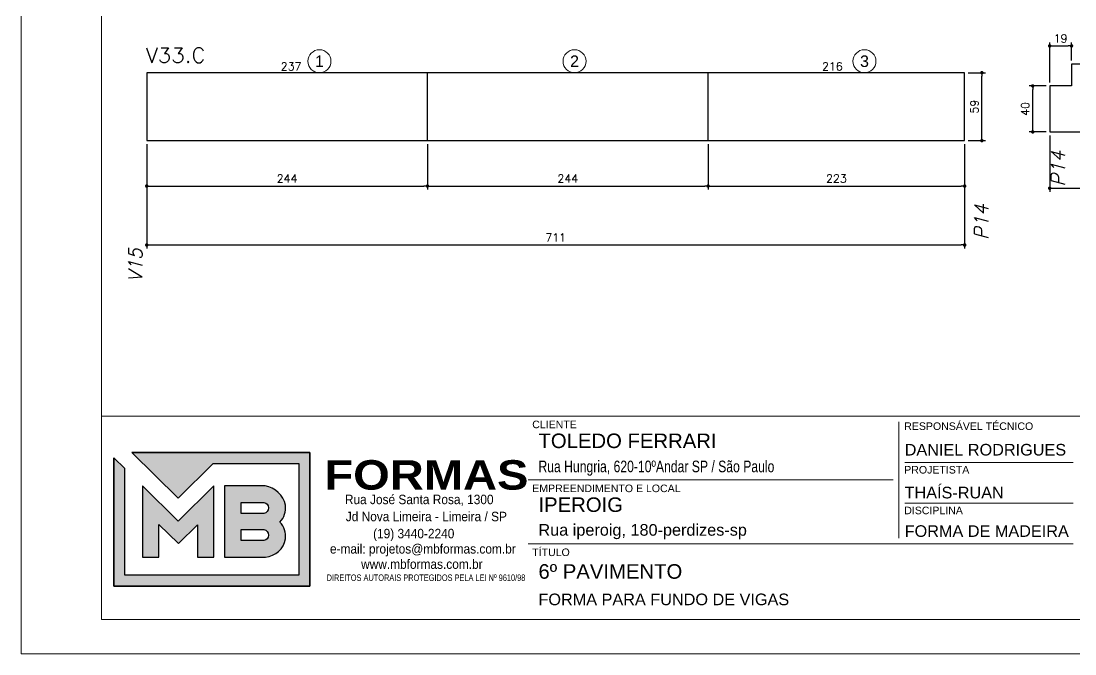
# Model space of a CAD drawing. Extents: x -20676 to 4767, y -817 to 14640.
# Drawn here: x -17506 to -16590, y 5232 to 5782 of the extents above; entities that cross this region are included whole.
import ezdxf
from ezdxf.enums import TextEntityAlignment as Align

# ---------------------------------------------------------------- set-up
doc = ezdxf.new("R2010")
doc.units = 0
doc.header["$PDMODE"] = 2
doc.header["$PDSIZE"] = 10
doc.layers.get('0').update_dxf_attribs({"lineweight": 13})
doc.layers.get('Defpoints').update_dxf_attribs({"lineweight": 13})
for name, color, linetype in [('Cota Sarrafo', 180, 'Continuous'), ('MB_LOGO', 254, 'Continuous'), ('Painéis', 200, 'Continuous'), ('TEXTO_GERAL', 7, 'Continuous')]:
    doc.layers.add(name, color=color, linetype=linetype)
for name, color, linetype, lineweight in [('cotas', 4, 'Continuous', 13), ('Romaneio', 1, 'Continuous', 13), ('texto de viga', 7, 'Continuous', 13)]:
    doc.layers.add(name, color=color, linetype=linetype, lineweight=lineweight)
doc.styles.add('ARIAL', font='arial.ttf', dxfattribs={"oblique": 15, "height": 25})
doc.styles.add('MB_C01', font='arial.ttf', dxfattribs={"height": 1.3})
doc.styles.add('MB_C02', font='arial.ttf', dxfattribs={"height": 2})
doc.styles.add('MB_C03', font='arial.ttf', dxfattribs={"height": 2.5})
doc.styles.add('MB_C04', font='arial.ttf', dxfattribs={"height": 6})
doc.styles.add('MB_LOGO', font='ariblk.ttf', dxfattribs={"height": 75})
doc.styles.add('MB_TEXT', font='ARIALN.TTF', dxfattribs={"height": 10})
doc.styles.add('REGUA-120', font='ROMANS.shx', dxfattribs={"height": 15})
doc.styles.add('ROMANS', font='romans.shx')
doc.dimstyles.new('PAINEL', dxfattribs={"dimtxt": 7, "dimasz": 3, "dimexe": 3, "dimexo": 3, "dimgap": 3, "dimtad": 1, "dimdec": 1, "dimzin": 12, "dimdsep": 46, "dimtxsty": 'ROMANS', "dimblk": 'DOT', "dimcen": 0, "dimclrd": 4, "dimclre": 4, "dimclrt": 240, "dimadec": 1, "dimazin": 3, "dimtfac": 1, "dimtdec": 1, "dimtmove": 0, "dimatfit": 3, "dimfxl": 0, "dimtolj": 1, "dimtzin": 12, "dimarcsym": 0})
doc.dimstyles.new('projeto2', dxfattribs={"dimtxt": 7, "dimasz": 5, "dimexe": 1.25, "dimexo": 2.5, "dimgap": 2, "dimtad": 1, "dimdec": 1, "dimdsep": 46, "dimtxsty": 'ROMANS', "dimblk": 'OBLIQUE', "dimcen": 10, "dimdle": 1, "dimse1": 1, "dimse2": 1, "dimsd1": 1, "dimsd2": 1, "dimclrd": 256, "dimclre": 256, "dimclrt": 3, "dimadec": 0, "dimazin": 0, "dimtfac": 1, "dimtdec": 1, "dimtmove": 0, "dimatfit": 3, "dimldrblk": 'OBLIQUE', "dimfxl": 0, "dimlwd": -1, "dimlwe": -1, "dimarcsym": 0})

# ---------------------------------------------------------------- blocks, each defined once
blk = doc.blocks.new('LOGO2')
at = {"layer": 'MB_LOGO', "linetype": 'Continuous'}
h = blk.add_hatch(color=256, dxfattribs=at)
h.dxf.hatch_style = 1
h.set_gradient(color1=(242, 132, 69), color2=(247, 180, 141), rotation=90, tint=1)
h.paths.add_polyline_path([(7.477, 9.642), (10.445, 12.568), (17.711, 12.568), (17.711, 3.118), (2.97, 3.118), (2.97, 12.138), (2.038, 13.057), (2.038, 2.186), (18.642, 2.186), (18.642, 13.5), (3.564, 13.5)])
h = blk.add_hatch(color=256, dxfattribs=at)
h.dxf.hatch_style = 1
h.set_gradient(color1=(242, 132, 69), color2=(247, 180, 141), rotation=90, tint=1)
h.paths.add_polyline_path([(10.523, 4.639), (10.523, 10.662), (7.495, 7.677), (4.467, 10.662), (4.467, 4.639), (5.865, 4.639), (5.865, 7.398), (7.51, 5.776), (9.126, 7.369), (9.126, 4.639)])
h = blk.add_hatch(color=256, dxfattribs=at)
h.dxf.hatch_style = 1
h.set_gradient(color1=(242, 132, 69), color2=(247, 180, 141), rotation=90, tint=1)
h.paths.add_polyline_path([(11.422, 10.662), (11.422, 4.639), (14.889, 4.639, 0.350532), (16.575, 6.184, 0.219217), (16.12, 7.6, 0.21502), (16.575, 9.029, 0.319901), (14.853, 10.662)])
h.paths.add_polyline_path([(14.749, 8.333), (12.819, 8.333), (12.819, 9.265), (14.63, 9.265, -1)], flags=16)
h.paths.add_polyline_path([(14.749, 6.037), (12.819, 6.037), (12.819, 6.969), (14.63, 6.969, -1)], flags=16)
blk.add_lwpolyline([(3.564, 13.5), (18.642, 13.5), (18.642, 2.186), (2.038, 2.186), (2.038, 13.057)], dxfattribs=at)
at = {"layer": 'MB_LOGO', "color": 31, "linetype": 'Continuous', "true_color": 0xf7b48d}
for points in [[(10.445, 12.568), (17.711, 12.568), (17.711, 3.118), (2.97, 3.118), (2.97, 12.138), (2.038, 13.057), (2.038, 2.186), (18.642, 2.186), (18.642, 13.5), (3.564, 13.5), (7.477, 9.642)], [(4.467, 10.662), (4.467, 4.639), (5.865, 4.639), (5.865, 7.398), (7.51, 5.776), (9.126, 7.369), (9.126, 4.639), (10.523, 4.639), (10.523, 10.662), (7.495, 7.677)]]:
    blk.add_lwpolyline(points, close=True, dxfattribs=at)
for points in [[(16.575, 9.029, 0.319901), (14.853, 10.662), (11.422, 10.662), (11.422, 4.639), (14.889, 4.639, 0.350532), (16.575, 6.184, 0.219217), (16.12, 7.6, 0.21502)], [(12.819, 9.265), (14.749, 9.265, -0.880235), (14.749, 8.333), (12.819, 8.333)], [(12.819, 6.969), (14.749, 6.969, -0.880235), (14.749, 6.037), (12.819, 6.037)]]:
    blk.add_lwpolyline(points, format="xyb", close=True, dxfattribs=at)
at = {"layer": 'MB_LOGO', "color": 0, "linetype": 'Continuous', "style": 'MB_LOGO'}
blk.add_text('FORMAS', height=2.4956, dxfattribs=at).set_placement((19.883, 10.351))
at = {"layer": 'MB_LOGO', "color": 0, "style": 'MB_TEXT', "width": 1.1}
for s, p in [('Rua José Santa Rosa, 1300', (21.62, 9.121)), ('Jd Nova Limeira - Limeira / SP', (21.695, 7.675)), ('(19) 3440-2240', (24.009, 6.229)), ('e-mail: projetos@mbformas.com.br', (20.354, 4.935)), ('www.mbformas.com.br', (22.993, 3.64))]:
    blk.add_text(s, height=0.79928, dxfattribs=at).set_placement(p)
at = {"layer": 'MB_LOGO', "color": 252, "style": 'MB_TEXT'}
blk.add_text('DIREITOS AUTORAIS PROTEGIDOS PELA LEI Nº 9610/98', height=0.54602, dxfattribs=at).set_placement((20.07, 2.617))
blk = doc.blocks.new('A$Ceb89ac90')
at = {"color": 1}
for p, q in [((1086.3, 356.72), (70, 356.72)), ((763.03, 351.67), (763.03, 250.65)), ((914.56, 316.32), (768.08, 316.32)), ((757.98, 301.16), (440.7, 301.16)), ((914.56, 280.96), (768.08, 280.96)), ((914.56, 245.6), (440.7, 245.6))]:
    blk.add_line(p, q, dxfattribs=at)
for points in [[(0, 1199.94), (0, 149.94), (1485.02, 149.94), (1485.02, 1199.94)], [(70, 1169.94), (70, 179.94), (1455.02, 179.94), (1455.02, 1169.94)]]:
    blk.add_lwpolyline(points, close=True, dxfattribs=at)
at = {"xscale": 10.25810868844649, "yscale": 10.25810868844649, "zscale": 10.25810868844649}
blk.add_blockref('LOGO2', (59.71, 186.54), dxfattribs=at)
at = {"color": 6, "style": 'MB_C01'}
for s, height, p in [('CLIENTE', 6.566, (444.33, 346.12)), ('RESPONSÁVEL TÉCNICO', 6.5663, (767.69, 344.6)), ('PROJETISTA', 6.566, (767.69, 306.72)), ('EMPREENDIMENTO E LOCAL', 6.5663, (444.33, 290.56)), ('DISCIPLINA', 6.566, (767.69, 271.36)), ('TÍTULO', 6.566, (444.33, 234.99))]:
    blk.add_text(s, height=height, dxfattribs=at).set_placement(p)
at = {"color": 5, "style": 'MB_C02'}
for s, p in [('DANIEL RODRIGUES', (768.08, 322.38)), ('FORMA DE MADEIRA', (768.08, 251.66))]:
    blk.add_text(s, height=10.102, dxfattribs=at).set_placement(p)
at = {"color": 5}
for tag, p, height, style in [('REV_05', (1103.14, 338.08), 10.1, 'MB_C02'), ('DATA_REV_05', (1151.54, 337.91), 10.1, 'MB_C02'), ('INFO_REV_05', (1228.12, 337.91), 10.1, 'MB_C02'), ('CLIENTE', (449.73, 328.83), 12.63, 'MB_C03'), ('FASE', (924.57, 320.46), 10.1, 'MB_C02'), ('REV_04', (1103.14, 312.82), 10.1, 'MB_C02'), ('DATA_REV_04', (1151.54, 312.66), 10.1, 'MB_C02'), ('INFO_REV_04', (1228.12, 312.66), 10.1, 'MB_C02'), ('PROJETISTA', (767.99, 285.11), 10.1, 'MB_C02'), ('DATA', (924.57, 285.11), 10.1, 'MB_C02'), ('REV_03', (1103.14, 287.57), 10.1, 'MB_C02'), ('DATA_REV_03', (1151.54, 287.4), 10.1, 'MB_C02'), ('INFO_REV_03', (1228.12, 287.4), 10.1, 'MB_C02'), ('OBRA', (449.73, 273.34), 12.63, 'MB_C03'), ('REV_02', (1103.14, 262.31), 10.1, 'MB_C02'), ('DATA_REV_02', (1151.54, 262.15), 10.1, 'MB_C02'), ('INFO_REV_02', (1228.12, 262.15), 10.1, 'MB_C02'), ('ESC', (924.57, 251.76), 10.1, 'MB_C02'), ('COR', (1010.47, 251.76), 10.1, 'MB_C02'), ('REV_01', (1103.14, 237.06), 10.1, 'MB_C02'), ('DATA_REV_01', (1151.54, 236.89), 10.1, 'MB_C02'), ('INFO_REV_01', (1228.12, 236.89), 10.1, 'MB_C02'), ('PAVIMENTO', (449.73, 215.3), 12.63, 'MB_C03'), ('FL', (1018.09, 194.68), 30.31, 'MB_C04'), ('REV_00', (1103.14, 211.8), 10.1, 'MB_C02'), ('DATA_REV_00', (1151.54, 211.64), 10.1, 'MB_C02'), ('EMISSÃO_INICIAL', (1228.12, 211.64), 10.1, 'MB_C02'), ('REV', (944.1, 205.03), 12.63, 'MB_C03')]:
    blk.add_attdef(tag, p, '', height=height, dxfattribs=dict(at, style=style))
at = {"color": 6, "style": 'MB_C02'}
for tag, p in [('ENDEREÇO_CLIENTE', (449.73, 307.83)), ('ENDEREÇO_OBRA', (449.73, 252.69)), ('TIPO_DE_PROJETO', (449.73, 192.28))]:
    blk.add_attdef(tag, p, '', height=10.1, dxfattribs=at)
blk = doc.blocks.new('_Dot')
at = {"color": 0, "linetype": 'ByBlock', "lineweight": -2}
blk.add_line((-0.5, 0), (-1, 0), dxfattribs=at)
at = {"color": 0, "linetype": 'ByBlock', "const_width": 0.5}
blk.add_lwpolyline([(-0.25, 0, 1), (0.25, 0, 1)], format="xyb", close=True, dxfattribs=at)
blk = doc.blocks.new('*D956')
at = {"layer": 'cotas', "color": 4, "lineweight": -2, "transparency": 16777216}
for p, q in [((-17397.18, 5675.4), (-17397.18, 5584.67)), ((-16686.18, 5675.4), (-16686.18, 5584.67)), ((-17394.18, 5587.67), (-16689.18, 5587.67))]:
    blk.add_line(p, q, dxfattribs=at)
at = {"layer": 'Defpoints', "color": 0, "transparency": 16777216}
for p in [(-17397.18, 5678.4), (-16686.18, 5678.4), (-16686.18, 5587.67)]:
    blk.add_point(p, dxfattribs=at)
at = {"layer": 'cotas', "color": 4, "lineweight": -2, "transparency": 16777216, "xscale": 3, "yscale": 3, "zscale": 3, "rotation": 180}
blk.add_blockref('_Dot', (-17397.18, 5587.67), dxfattribs=at)
at = {"layer": 'cotas', "color": 4, "lineweight": -2, "transparency": 16777216, "xscale": 3, "yscale": 3, "zscale": 3}
blk.add_blockref('_Dot', (-16686.18, 5587.67), dxfattribs=at)
at = {"layer": 'cotas', "color": 240, "transparency": 16777216, "insert": (-17041.68, 5594.17), "char_height": 7, "attachment_point": 5, "style": 'ROMANS'}
blk.add_mtext('\\A1;711', dxfattribs=at)
blk = doc.blocks.new('*D957')
at = {"layer": 'cotas', "color": 4, "lineweight": -2, "transparency": 16777216}
for p, q in [((-17397.18, 5675.4), (-17397.18, 5635.92)), ((-17153.18, 5675.4), (-17153.18, 5635.92)), ((-17394.18, 5638.92), (-17156.18, 5638.92))]:
    blk.add_line(p, q, dxfattribs=at)
at = {"layer": 'Defpoints', "color": 0, "transparency": 16777216}
for p in [(-17397.18, 5678.4), (-17153.18, 5678.4), (-17153.18, 5638.92)]:
    blk.add_point(p, dxfattribs=at)
at = {"layer": 'cotas', "color": 4, "lineweight": -2, "transparency": 16777216, "xscale": 3, "yscale": 3, "zscale": 3, "rotation": 180}
blk.add_blockref('_Dot', (-17397.18, 5638.92), dxfattribs=at)
at = {"layer": 'cotas', "color": 4, "lineweight": -2, "transparency": 16777216, "xscale": 3, "yscale": 3, "zscale": 3}
blk.add_blockref('_Dot', (-17153.18, 5638.92), dxfattribs=at)
at = {"layer": 'cotas', "color": 240, "transparency": 16777216, "insert": (-17275.18, 5645.42), "char_height": 7, "attachment_point": 5, "style": 'ROMANS'}
blk.add_mtext('\\A1;244', dxfattribs=at)
blk = doc.blocks.new('*D958')
at = {"layer": 'cotas', "color": 4, "lineweight": -2, "transparency": 16777216}
for p, q in [((-17153.18, 5675.4), (-17153.18, 5635.92)), ((-16909.18, 5675.4), (-16909.18, 5635.92)), ((-17150.18, 5638.92), (-16912.18, 5638.92))]:
    blk.add_line(p, q, dxfattribs=at)
at = {"layer": 'Defpoints', "color": 0, "transparency": 16777216}
for p in [(-17153.18, 5678.4), (-16909.18, 5678.4), (-16909.18, 5638.92)]:
    blk.add_point(p, dxfattribs=at)
at = {"layer": 'cotas', "color": 4, "lineweight": -2, "transparency": 16777216, "xscale": 3, "yscale": 3, "zscale": 3, "rotation": 180}
blk.add_blockref('_Dot', (-17153.18, 5638.92), dxfattribs=at)
at = {"layer": 'cotas', "color": 4, "lineweight": -2, "transparency": 16777216, "xscale": 3, "yscale": 3, "zscale": 3}
blk.add_blockref('_Dot', (-16909.18, 5638.92), dxfattribs=at)
at = {"layer": 'cotas', "color": 240, "transparency": 16777216, "insert": (-17031.18, 5645.42), "char_height": 7, "attachment_point": 5, "style": 'ROMANS'}
blk.add_mtext('\\A1;244', dxfattribs=at)
blk = doc.blocks.new('*D959')
at = {"layer": 'cotas', "color": 4, "lineweight": -2, "transparency": 16777216}
for p, q in [((-16909.18, 5675.4), (-16909.18, 5635.92)), ((-16686.18, 5675.4), (-16686.18, 5635.92)), ((-16906.18, 5638.92), (-16689.18, 5638.92))]:
    blk.add_line(p, q, dxfattribs=at)
at = {"layer": 'Defpoints', "color": 0, "transparency": 16777216}
for p in [(-16909.18, 5678.4), (-16686.18, 5678.4), (-16686.18, 5638.92)]:
    blk.add_point(p, dxfattribs=at)
at = {"layer": 'cotas', "color": 4, "lineweight": -2, "transparency": 16777216, "xscale": 3, "yscale": 3, "zscale": 3, "rotation": 180}
blk.add_blockref('_Dot', (-16909.18, 5638.92), dxfattribs=at)
at = {"layer": 'cotas', "color": 4, "lineweight": -2, "transparency": 16777216, "xscale": 3, "yscale": 3, "zscale": 3}
blk.add_blockref('_Dot', (-16686.18, 5638.92), dxfattribs=at)
at = {"layer": 'cotas', "color": 240, "transparency": 16777216, "insert": (-16797.68, 5645.42), "char_height": 7, "attachment_point": 5, "style": 'ROMANS'}
blk.add_mtext('\\A1;223', dxfattribs=at)
blk = doc.blocks.new('*D960')
at = {"layer": 'cotas', "color": 4, "lineweight": -2, "transparency": 16777216}
for p, q in [((-16683.18, 5737.4), (-16668.21, 5737.4)), ((-16671.21, 5681.4), (-16671.21, 5734.4)), ((-16683.18, 5678.4), (-16668.21, 5678.4))]:
    blk.add_line(p, q, dxfattribs=at)
at = {"layer": 'Defpoints', "color": 0, "transparency": 16777216}
for p in [(-16686.18, 5737.4), (-16671.21, 5737.4), (-16686.18, 5678.4)]:
    blk.add_point(p, dxfattribs=at)
at = {"layer": 'cotas', "color": 4, "lineweight": -2, "transparency": 16777216, "xscale": 3, "yscale": 3, "zscale": 3}
for p, rotation in [((-16671.21, 5737.4), 90), ((-16671.21, 5678.4), 270)]:
    blk.add_blockref('_Dot', p, dxfattribs=dict(at, rotation=rotation))
at = {"layer": 'cotas', "color": 240, "transparency": 16777216, "insert": (-16677.71, 5707.9), "char_height": 7, "attachment_point": 5, "rotation": 90, "style": 'ROMANS'}
blk.add_mtext('\\A1;59', dxfattribs=at)
blk = doc.blocks.new('*D961')
at = {"layer": 'cotas', "color": 4, "lineweight": -2, "transparency": 16777216}
for p, q in [((-16612.28, 5682.94), (-16612.28, 5633.98)), ((-16437.28, 5682.94), (-16437.28, 5633.98)), ((-16609.28, 5636.98), (-16440.28, 5636.98))]:
    blk.add_line(p, q, dxfattribs=at)
at = {"layer": 'Defpoints', "color": 0, "transparency": 16777216}
for p in [(-16612.28, 5685.94), (-16437.28, 5685.94), (-16437.28, 5636.98)]:
    blk.add_point(p, dxfattribs=at)
at = {"layer": 'cotas', "color": 4, "lineweight": -2, "transparency": 16777216, "xscale": 3, "yscale": 3, "zscale": 3, "rotation": 180}
blk.add_blockref('_Dot', (-16612.28, 5636.98), dxfattribs=at)
at = {"layer": 'cotas', "color": 4, "lineweight": -2, "transparency": 16777216, "xscale": 3, "yscale": 3, "zscale": 3}
blk.add_blockref('_Dot', (-16437.28, 5636.98), dxfattribs=at)
at = {"layer": 'cotas', "color": 240, "transparency": 16777216, "insert": (-16524.78, 5643.48), "char_height": 7, "attachment_point": 5, "style": 'ROMANS'}
blk.add_mtext('\\A1;175', dxfattribs=at)
blk = doc.blocks.new('*D2572')
at = {"layer": 'Defpoints', "color": 0, "transparency": 16777216}
for p in [(-17390.18, 5737.4), (-17153.18, 5737.4), (-17153.18, 5737.4)]:
    blk.add_point(p, dxfattribs=at)
at = {"layer": 'Cota Sarrafo', "color": 3, "transparency": 16777216, "insert": (-17271.68, 5742.9), "char_height": 7, "attachment_point": 5, "style": 'ROMANS'}
blk.add_mtext('237', dxfattribs=at)
blk = doc.blocks.new('_OBLIQUE')
at = {"color": 0, "linetype": 'ByBlock', "lineweight": -2}
for p, q in [((0, 0), (-1, 0)), ((-0.5, -0.5), (0.5, 0.5))]:
    blk.add_line(p, q, dxfattribs=at)
blk = doc.blocks.new('*D2573')
at = {"layer": 'Defpoints', "color": 0, "transparency": 16777216}
for p in [(-16909.18, 5737.4), (-16693.18, 5737.4), (-16693.18, 5737.4)]:
    blk.add_point(p, dxfattribs=at)
at = {"layer": 'Cota Sarrafo', "color": 3, "transparency": 16777216, "insert": (-16801.18, 5742.9), "char_height": 7, "attachment_point": 5, "style": 'ROMANS'}
blk.add_mtext('216', dxfattribs=at)
blk = doc.blocks.new('*D2574')
at = {"layer": 'Defpoints', "color": 0, "transparency": 16777216}
for p in [(-16605.28, 5692.94), (-16444.28, 5692.94), (-16444.28, 5692.94)]:
    blk.add_point(p, dxfattribs=at)
at = {"layer": 'Cota Sarrafo', "color": 3, "transparency": 16777216, "insert": (-16524.78, 5698.44), "char_height": 7, "attachment_point": 5, "style": 'ROMANS'}
blk.add_mtext('161', dxfattribs=at)
blk = doc.blocks.new('*D2576')
at = {"layer": 'Defpoints', "color": 0, "transparency": 16777216}
for p in [(-16593.28, 5760.69), (-16593.28, 5744.94), (-16612.28, 5725.94)]:
    blk.add_point(p, dxfattribs=at)
at = {"layer": 'Painéis', "color": 4, "lineweight": -2, "transparency": 16777216}
for p, q in [((-16612.28, 5728.94), (-16612.28, 5763.69)), ((-16593.28, 5747.94), (-16593.28, 5763.69)), ((-16609.28, 5760.69), (-16596.28, 5760.69))]:
    blk.add_line(p, q, dxfattribs=at)
at = {"layer": 'Painéis', "color": 4, "lineweight": -2, "transparency": 16777216, "xscale": 3, "yscale": 3, "zscale": 3, "rotation": 180}
blk.add_blockref('_Dot', (-16612.28, 5760.69), dxfattribs=at)
at = {"layer": 'Painéis', "color": 4, "lineweight": -2, "transparency": 16777216, "xscale": 3, "yscale": 3, "zscale": 3}
blk.add_blockref('_Dot', (-16593.28, 5760.69), dxfattribs=at)
at = {"layer": 'Painéis', "color": 240, "transparency": 16777216, "insert": (-16602.78, 5767.19), "char_height": 7, "attachment_point": 5, "style": 'ROMANS'}
blk.add_mtext('\\A1;19', dxfattribs=at)
blk = doc.blocks.new('*D2578')
at = {"layer": 'Defpoints', "color": 0, "transparency": 16777216}
for p in [(-16627.03, 5725.94), (-16612.28, 5725.94), (-16612.28, 5685.94)]:
    blk.add_point(p, dxfattribs=at)
at = {"layer": 'Painéis', "color": 4, "lineweight": -2, "transparency": 16777216}
for p, q in [((-16615.28, 5725.94), (-16630.03, 5725.94)), ((-16627.03, 5688.94), (-16627.03, 5722.94)), ((-16615.28, 5685.94), (-16630.03, 5685.94))]:
    blk.add_line(p, q, dxfattribs=at)
at = {"layer": 'Painéis', "color": 4, "lineweight": -2, "transparency": 16777216, "xscale": 3, "yscale": 3, "zscale": 3}
for p, rotation in [((-16627.03, 5725.94), 90), ((-16627.03, 5685.94), 270)]:
    blk.add_blockref('_Dot', p, dxfattribs=dict(at, rotation=rotation))
at = {"layer": 'Painéis', "color": 240, "transparency": 16777216, "insert": (-16633.53, 5705.94), "char_height": 7, "attachment_point": 5, "rotation": 90, "style": 'ROMANS'}
blk.add_mtext('\\A1;40', dxfattribs=at)

msp = doc.modelspace()

# ---------------------------------------------------------------- linework, layer by layer
at = {"layer": 'Painéis', "color": 6}
for p, q in [((-17153.18, 5678.4), (-17153.18, 5737.4)), ((-16909.18, 5678.4), (-16909.18, 5737.4))]:
    msp.add_line(p, q, dxfattribs=at)
for points in [[(-16612.28, 5725.94), (-16612.28, 5685.94), (-16437.28, 5685.94), (-16437.28, 5744.94), (-16593.28, 5744.94), (-16593.28, 5725.94)], [(-16686.18, 5737.4), (-17397.18, 5737.4), (-17397.18, 5678.4), (-16686.18, 5678.4)]]:
    msp.add_lwpolyline(points, close=True, dxfattribs=at)
at = {"layer": 'Romaneio'}
for centre in [(-17247.02, 5747.4), (-17025.32, 5747.4), (-16773.27, 5747.4)]:
    msp.add_circle(centre, 10, dxfattribs=at)

# ---------------------------------------------------------------- block references
ref = msp.add_blockref('A$Ceb89ac90', (-17506.4, 5082.32))
ref.add_attrib('PROJETISTA', 'THAÍS-RUAN', (-16738.41, 5367.43), dxfattribs={"color": 5, "height": 10.102, "style": 'MB_C02'})
ref.add_attrib('TIPO_DE_PROJETO', 'FORMA PARA FUNDO DE VIGAS', (-17056.67, 5274.6), dxfattribs={"color": 6, "height": 10.102, "style": 'MB_C02'})
ref.add_attrib('PAVIMENTO', '6º PAVIMENTO', (-17056.67, 5297.62), dxfattribs={"color": 5, "height": 12.6276, "style": 'MB_C03'})
ref.add_attrib('ENDEREÇO_OBRA', 'Rua iperoig, 180-perdizes-sp', (-17056.67, 5335.01), dxfattribs={"color": 6, "height": 10.102, "style": 'MB_C02'})
ref.add_attrib('OBRA', 'IPEROIG', (-17056.67, 5355.66), dxfattribs={"color": 5, "height": 12.628, "style": 'MB_C03'})
ref.add_attrib('ENDEREÇO_CLIENTE', 'Rua Hungria, 620-10ºAndar SP / São Paulo', (-17056.67, 5390.15), dxfattribs={"color": 6, "height": 10.102, "style": 'MB_C02', "width": 0.75})
ref.add_attrib('CLIENTE', 'TOLEDO FERRARI', (-17056.67, 5411.16), dxfattribs={"color": 5, "height": 12.6276, "style": 'MB_C03'})

# ---------------------------------------------------------------- texts
at = {"layer": 'Romaneio', "color": 7, "style": 'ARIAL'}
for s, p in [('1', (-17247.02, 5747.4)), ('2', (-17025.32, 5747.4)), ('3', (-16773.27, 5747.4))]:
    msp.add_text(s, height=10, dxfattribs=at).set_placement(p, align=Align.MIDDLE_CENTER)
at = {"layer": 'texto de viga', "color": 215, "style": 'REGUA-120', "oblique": 15}
for s, p in [('P14', (-16599.12, 5638.64)), ('P14', (-16665.81, 5592.26)), ('V15', (-17401.13, 5555.47))]:
    msp.add_text(s, height=11.752, rotation=90, dxfattribs=at).set_placement(p)
at = {"layer": 'TEXTO_GERAL', "style": 'REGUA-120', "width": 1.05}
msp.add_text('V33.C', height=13, dxfattribs=at).set_placement((-17398.07, 5746.14))

# ---------------------------------------------------------------- dimensions: what is measured, and where the dimension line sits
at = {"layer": 'Cota Sarrafo'}
for base, p1, p2, picture, middle in [((-17153.18, 5737.4), (-17390.18, 5737.4), (-17153.18, 5737.4), '*D2572', (-17271.68, 5742.9)), ((-16693.18, 5737.4), (-16909.18, 5737.4), (-16693.18, 5737.4), '*D2573', (-16801.18, 5742.9)), ((-16444.28, 5692.94), (-16605.28, 5692.94), (-16444.28, 5692.94), '*D2574', (-16524.78, 5698.44))]:
    dim = msp.add_linear_dim(base=base, p1=p1, p2=p2, dimstyle='projeto2', dxfattribs=at)
    dim.commit()
    dim.dimension.update_dxf_attribs({"geometry": picture, "text_midpoint": middle})
at = {"layer": 'cotas', "color": 6}
dim = msp.add_linear_dim(base=(-16671.21, 5737.4), p1=(-16686.18, 5678.4), p2=(-16686.18, 5737.4), angle=90, dimstyle='PAINEL', override={"dimarcsym": 2}, dxfattribs=at)
dim.commit()
dim.dimension.update_dxf_attribs({"geometry": '*D960', "text_midpoint": (-16677.71, 5707.9)})
for base, p1, p2, picture, middle in [((-16437.28, 5636.98), (-16612.28, 5685.94), (-16437.28, 5685.94), '*D961', (-16524.78, 5643.48)), ((-16686.18, 5587.67), (-17397.18, 5678.4), (-16686.18, 5678.4), '*D956', (-17041.68, 5594.17)), ((-17153.18, 5638.92), (-17397.18, 5678.4), (-17153.18, 5678.4), '*D957', (-17275.18, 5645.42)), ((-16909.18, 5638.92), (-17153.18, 5678.4), (-16909.18, 5678.4), '*D958', (-17031.18, 5645.42)), ((-16686.18, 5638.92), (-16909.18, 5678.4), (-16686.18, 5678.4), '*D959', (-16797.68, 5645.42))]:
    dim = msp.add_linear_dim(base=base, p1=p1, p2=p2, dimstyle='PAINEL', override={"dimarcsym": 2}, dxfattribs=at)
    dim.commit()
    dim.dimension.update_dxf_attribs({"geometry": picture, "text_midpoint": middle})
at = {"layer": 'Painéis', "color": 6}
dim = msp.add_linear_dim(base=(-16593.28, 5760.69), p1=(-16612.28, 5725.94), p2=(-16593.28, 5744.94), dimstyle='PAINEL', override={"dimarcsym": 2}, dxfattribs=at)
dim.commit()
dim.dimension.update_dxf_attribs({"geometry": '*D2576', "text_midpoint": (-16602.78, 5767.19)})
dim = msp.add_linear_dim(base=(-16627.03, 5725.94), p1=(-16612.28, 5685.94), p2=(-16612.28, 5725.94), angle=90, dimstyle='PAINEL', override={"dimarcsym": 2}, dxfattribs=at)
dim.commit()
dim.dimension.update_dxf_attribs({"geometry": '*D2578', "text_midpoint": (-16633.53, 5705.94)})

doc.saveas('drawing.dxf')
